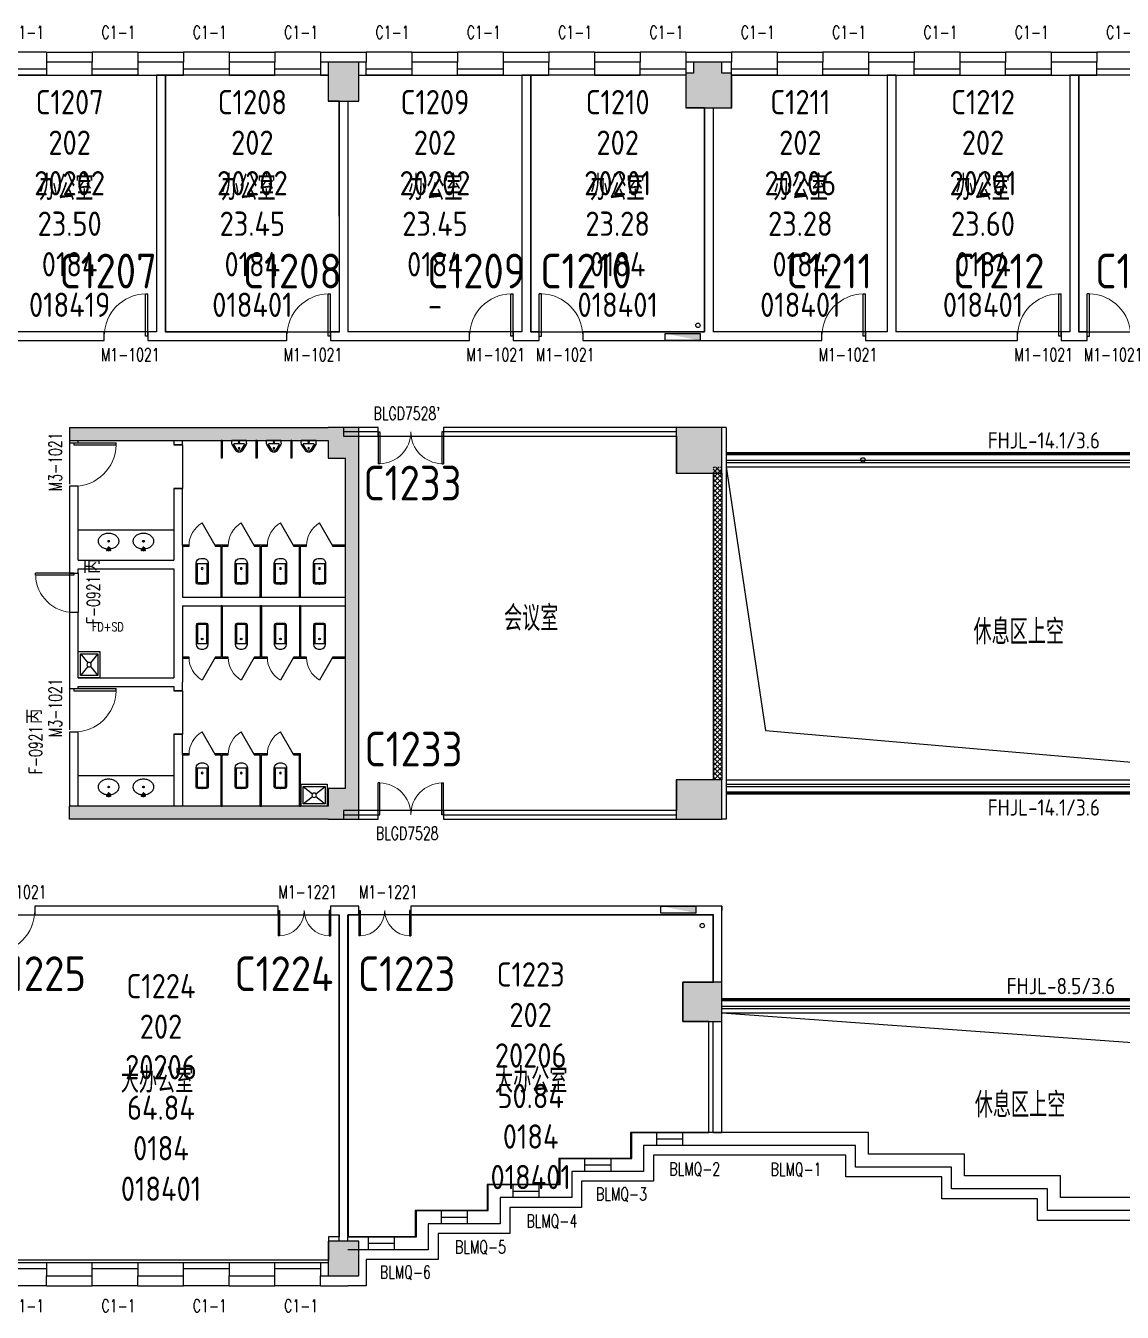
# Model space of a CAD drawing. Extents: x 1762714 to 1838512, y 310267 to 413040.
# Drawn here: x 1790170 to 1815382, y 310267 to 339840 of the extents above; entities that cross this region are included whole.
import ezdxf
from ezdxf.enums import TextEntityAlignment as Align

# ---------------------------------------------------------------- set-up
doc = ezdxf.new("R2010")
doc.units = 0
doc.header["$LTSCALE"] = 1000
doc.header["$MEASUREMENT"] = 0
doc.linetypes.add('DASH', pattern=[0.35, 0.25, -0.1])
for name, color, linetype in [('body', 30, 'Continuous'), ('name', 1, 'Continuous'), ('RM', 4, 'Continuous'), ('RM$', 5, 'Continuous'), ('RM$TXT', 5, 'Continuous'), ('消防', 222, 'Continuous')]:
    doc.layers.add(name, color=color, linetype=linetype)
doc.styles.add('-宋体', font='GBENOR.shx', dxfattribs={"bigfont": 'GBCBIG.shx'})
doc.styles.add('_HZTXT', font='txt.shx', dxfattribs={"width": 0.8, "bigfont": 'hztxt.shx'})
doc.styles.add('_TCH_WINDOW', font='txt.shx', dxfattribs={"height": 3.5, "bigfont": 'hztxt.shx'})
doc.styles.get("Standard").update_dxf_attribs({"font": 'gbenor.shx', "bigfont": 'gbcbig.shx'})

# ---------------------------------------------------------------- blocks, each defined once
blk = doc.blocks.new('cde')
at = {"layer": '消防'}
blk.add_hatch(color=256, dxfattribs=at).paths.add_polyline_path([(-873427, -271674), (-874227, -271674), (-873427, -271834)])
blk.add_lwpolyline([(-874227, -271674), (-873427, -271674), (-873427, -271834), (-874227, -271834)], close=True, dxfattribs=at)
blk = doc.blocks.new('$WINLIB2D$00000004')
for p, q in [((-0.5, 0.5), (0.5, 0.5)), ((-0.5, 0.241), (0.5, 0.241)), ((-0.5, -0.5), (0.5, -0.5))]:
    blk.add_line(p, q)
blk = doc.blocks.new('$DorLib2D$00000001')
for p, q in [((0.45, 0.975), (0.5, 0.975)), ((0.45, 0), (0.45, 0.975)), ((0.5, 0), (0.5, 0.975)), ((0.5, 0), (0.45, 0))]:
    blk.add_line(p, q)
at = {"lineweight": 13}
blk.add_arc((0.475, 0), 0.975, 91.4693, 180, dxfattribs=at)
blk = doc.blocks.new('$DorLib2D$00000002')
for p, q in [((-0.5, 0), (-0.5, 0.4875)), ((-0.475, 0.4875), (-0.5, 0.4875)), ((-0.475, 0), (-0.475, 0.4875)), ((0.475, 0), (0.475, 0.4875)), ((0.475, 0.4875), (0.5, 0.4875)), ((0.5, 0), (0.5, 0.4875)), ((-0.5, 0), (-0.475, 0)), ((0.5, 0), (0.475, 0))]:
    blk.add_line(p, q)
at = {"lineweight": 13}
for centre, start, end in [((-0.4875, 0), 0, 88.53072), ((0.4875, 0), 91.46928, 180)]:
    blk.add_arc(centre, 0.4875, start, end, dxfattribs=at)
blk = doc.blocks.new('$lvtry$00000221')
for p, q in [((-170, 0, 0), (170, 0, 0)), ((-170, -61, 0), (-170, 0, 0)), ((-162, -88, 0), (-69, -231, 0)), ((-124, -91, 0), (-43, -216, 0)), ((-116, -76, 0), (116, -76, 0)), ((43, -216, 0), (124, -91, 0)), ((69, -231, 0), (162, -88, 0)), ((170, -61, 0), (170, 0, 0))]:
    blk.add_line(p, q)
for centre, radius in [((0, -177, 0), 20), ((0, -38, 0), 17.7)]:
    blk.add_circle(centre, radius)
for centre, radius, start, end in [((-120, -61, 0), 50, 180, 213.0863), ((-116, -86, 0), 10, 90, 213.0863), ((0, -191, 0), 80, 210, 330), ((0, -191, 0), 50, 210, 330), ((116, -86, 0), 10, 326.9137, 90), ((120, -61, 0), 50, 326.9137, 0)]:
    blk.add_arc(centre, radius, start, end)
blk.add_point((0, -38, 0))
blk = doc.blocks.new('$lvtry$00000201')
for p, q in [((-140, -40, 0), (-140, -480, 0)), ((-110, -40, 0), (-110, -470, 0)), ((100, 0, 0), (-100, 0, 0)), ((100, -30, 0), (-100, -30, 0)), ((110, -470, 0), (110, -40, 0)), ((140, -480, 0), (140, -40, 0)), ((140, -470, 0), (-140, -470, 0)), ((-30, -590, 0), (30, -590, 0))]:
    blk.add_line(p, q)
blk.add_circle((0, -359, 0), 20)
for centre, radius, start, end in [((-100, -40, 0), 40, 90, 180), ((-100, -40, 0), 10, 90, 180), ((100, -40, 0), 40, 0, 90), ((100, -40, 0), 10, 0, 90), ((-30, -480, 0), 110, 180, 270), ((30, -480, 0), 110, 270, 0)]:
    blk.add_arc(centre, radius, start, end)
blk.add_point((0, 0))
blk = doc.blocks.new('$TCHSYS$APDOOR2D')
blk.add_line((0.5, 0), (0, 0.866))
at = {"lineweight": 13}
blk.add_arc((0.5, 0), 1, 120, 180, dxfattribs=at)
blk = doc.blocks.new('$lvtry$00000194')
for p, q in [((-17, -27, 0), (-17, -17, 0)), ((17, -27, 0), (17, -17, 0))]:
    blk.add_line(p, q)
at = {"elevation": 0}
blk.add_lwpolyline([(14, -39, -0.067374), (92, -53, -0.088152), (166, -93, -0.105269), (218, -155, -0.121685), (235, -224, -0.121685), (218, -292, -0.105269), (166, -355, -0.088152), (92, -394, -0.078966), (0, -409, -0.078966), (-92, -394, -0.088152), (-166, -355, -0.105269), (-218, -292, -0.121685), (-235, -224, -0.121685), (-218, -155, -0.105269), (-166, -93, -0.088152), (-92, -53, -0.059935), (-23, -40, -0.059935)], format="xyb", dxfattribs=at)
for centre, radius in [((0, -221, 0), 20), ((0, -27, 0), 16.7), ((0, -221, 0), 15)]:
    blk.add_circle(centre, radius)
for centre, radius, start, end in [((-40, -17, 0), 10.1, 106.6096, 258.1648), ((-64, 250, 0), 259, 274.7069, 282.3732), ((-75, -197, 0), 173, 71.36, 79.1873), ((-29, -63, 0), 6.77, 155.344, 308.3224), ((-171, 35, 0), 166, 324.8411, 338.1337), ((-171, 35, 0), 170, 324.8411, 331.3523), ((-29, -63, 0), 3.37, 155.344, 308.3224), ((100, -178, 0), 170, 132.3141, 138.8253), ((100, -178, 0), 166, 125.5327, 138.8253), ((-12, -42, 0), 10.6, 201.8924, 261.774), ((0, -17, 0), 16.7, 0, 180), ((-381, -99, 0), 372, 2.3982, 6.7627), ((0, -80, 0), 9.9, 201.7837, 338.2163), ((64, 250, 0), 259, 257.6268, 265.2931), ((381, -99, 0), 372, 170.1008, 177.6018), ((75, -197, 0), 173, 100.8127, 110.4191), ((40, -17, 0), 10.1, 281.8352, 73.3904)]:
    blk.add_arc(centre, radius, start, end)
blk.add_point((0, -17, 0))
blk = doc.blocks.new('$lvtry$00000012')
for p, q in [((-250, -50, 0), (-39, -219, 0)), ((-250, -450, 0), (-39, -281, 0)), ((39, -219, 0), (250, -50, 0)), ((39, -281, 0), (250, -450, 0))]:
    blk.add_line(p, q)
at = {"elevation": 0}
for points in [[(300, -500), (300, 0), (-300, 0), (-300, -500)], [(250, -450), (250, -50), (-250, -50), (-250, -450)]]:
    blk.add_lwpolyline(points, close=True, dxfattribs=at)
blk.add_circle((0, -250, 0), 50)

msp = doc.modelspace()

# ---------------------------------------------------------------- hatches: boundary and pattern name
at = {"layer": 'body'}
for points in [[(1797126, 338103), (1797826, 338103), (1797826, 339003), (1797126, 339003)], [(1805351, 338753), (1805351, 337953), (1806401, 337953), (1806401, 338753), (1806176, 338753), (1806176, 339003), (1805526, 339003), (1805526, 338753)], [(1791176, 330303), (1793776, 330303), (1793776, 330603), (1791176, 330603)], [(1797126, 330303), (1797126, 330603), (1793776, 330603), (1793776, 330303)], [(1797126, 329903), (1797826, 329903), (1797826, 330603), (1797126, 330603)], [(1805126, 329553), (1806176, 329553), (1806176, 330603), (1805126, 330603)], [(1797826, 329903), (1797526, 329903), (1797526, 326603), (1797826, 326603)], [(1797526, 322303), (1797826, 322303), (1797826, 326603), (1797526, 326603)], [(1805126, 321603), (1806176, 321603), (1806176, 322503), (1805126, 322503)], [(1797126, 321603), (1797826, 321603), (1797826, 322303), (1797126, 322303)], [(1793776, 321603), (1793776, 321903), (1791176, 321903), (1791176, 321603)], [(1797126, 321603), (1797126, 321903), (1793776, 321903), (1793776, 321603)], [(1805276, 316953), (1806176, 316953), (1806176, 317853), (1805276, 317853)], [(1797126, 311103), (1797826, 311103), (1797826, 311903), (1797126, 311903)]]:
    msp.add_hatch(color=256, dxfattribs=at).paths.add_polyline_path(points)
h = msp.add_hatch(dxfattribs=at)
h.set_pattern_fill('ANSI37', color=256, scale=50, style=0)
h.set_pattern_definition([(45, (-157852.06, -54526.44), (-56.1266008, 56.1266008), []), (135, (-157852.06, -54526.44), (-56.1266008, -56.1266008), [])])
h.paths.add_polyline_path([(1805976, 329703), (1806176, 329703), (1806176, 322503), (1805976, 322503)])

# ---------------------------------------------------------------- linework, layer by layer
msp.add_circle((1809419, 329861), 50)
for p, q in [((1791701, 339228), (1790651, 339228)), ((1790651, 339228), (1790651, 339003)), ((1791701, 339228), (1791701, 339003)), ((1793801, 339228), (1792751, 339228)), ((1792751, 339228), (1792751, 339003)), ((1793801, 339228), (1793801, 339003)), ((1795901, 339228), (1794851, 339228)), ((1794851, 339228), (1794851, 339003)), ((1795901, 339228), (1795901, 339003)), ((1797476, 339228), (1796951, 339228)), ((1796951, 339228), (1796951, 339003)), ((1798001, 339228), (1797476, 339228)), ((1798001, 339228), (1798001, 339003)), ((1800101, 339228), (1799051, 339228)), ((1799051, 339228), (1799051, 339003)), ((1800101, 339228), (1800101, 339003)), ((1802201, 339228), (1801151, 339228)), ((1801151, 339228), (1801151, 339003)), ((1802201, 339228), (1802201, 339003)), ((1804301, 339228), (1803251, 339228)), ((1803251, 339228), (1803251, 339003)), ((1804301, 339228), (1804301, 339003)), ((1805876, 339228), (1805351, 339228)), ((1805351, 339228), (1805351, 339003)), ((1806401, 339228), (1805876, 339228)), ((1806401, 339228), (1806401, 339003)), ((1808501, 339228), (1807451, 339228)), ((1807451, 339228), (1807451, 339003)), ((1808501, 339228), (1808501, 339003)), ((1810601, 339228), (1809551, 339228)), ((1809551, 339228), (1809551, 339003)), ((1810601, 339228), (1810601, 339003)), ((1812701, 339228), (1811651, 339228)), ((1811651, 339228), (1811651, 339003)), ((1812701, 339228), (1812701, 339003)), ((1814801, 339228), (1813751, 339228)), ((1813751, 339228), (1813751, 339003)), ((1814801, 339228), (1814801, 339003)), ((1791701, 339003), (1790651, 339003)), ((1790651, 339003), (1790651, 338703)), ((1791701, 338703), (1791701, 339003)), ((1793801, 339003), (1792751, 339003)), ((1792751, 339003), (1792751, 338703)), ((1793801, 338703), (1793801, 339003)), ((1795901, 339003), (1794851, 339003)), ((1794851, 339003), (1794851, 338703)), ((1795901, 338703), (1795901, 339003)), ((1797126, 339003), (1796951, 339003)), ((1796951, 339003), (1796951, 338703)), ((1797826, 339003), (1797126, 339003)), ((1797126, 339003), (1797126, 338103)), ((1798001, 339003), (1797826, 339003)), ((1797826, 338103), (1797826, 339003)), ((1798001, 338703), (1798001, 339003)), ((1800101, 339003), (1799051, 339003)), ((1799051, 339003), (1799051, 338703)), ((1800101, 338703), (1800101, 339003)), ((1802201, 339003), (1801151, 339003)), ((1801151, 339003), (1801151, 338703)), ((1802201, 338703), (1802201, 339003)), ((1804301, 339003), (1803251, 339003)), ((1803251, 339003), (1803251, 338703)), ((1804301, 338703), (1804301, 339003)), ((1805526, 339003), (1805351, 339003)), ((1805351, 339003), (1805351, 338753)), ((1806176, 339003), (1805526, 339003)), ((1805526, 339003), (1805526, 338753)), ((1806401, 339003), (1806176, 339003)), ((1806176, 338753), (1806176, 339003)), ((1806401, 338753), (1806401, 339003)), ((1808501, 339003), (1807451, 339003)), ((1807451, 339003), (1807451, 338703)), ((1808501, 338703), (1808501, 339003)), ((1810601, 339003), (1809551, 339003)), ((1809551, 339003), (1809551, 338703)), ((1810601, 338703), (1810601, 339003)), ((1812701, 339003), (1811651, 339003)), ((1811651, 339003), (1811651, 338703)), ((1812701, 338703), (1812701, 339003)), ((1814801, 339003), (1813751, 339003)), ((1813751, 339003), (1813751, 338703)), ((1814801, 338703), (1814801, 339003)), ((1790651, 338703), (1791701, 338703)), ((1792751, 338703), (1793801, 338703)), ((1793176, 338703), (1793176, 332803)), ((1793376, 338703), (1793176, 338703)), ((1793376, 338703), (1793376, 332803)), ((1794851, 338703), (1795901, 338703)), ((1796951, 338703), (1797126, 338703)), ((1797826, 338703), (1798001, 338703)), ((1799051, 338703), (1800101, 338703)), ((1801151, 338703), (1802201, 338703)), ((1801576, 338703), (1801576, 332803)), ((1801776, 338703), (1801576, 338703)), ((1801776, 338703), (1801776, 332803)), ((1803251, 338703), (1804301, 338703)), ((1805351, 338753), (1805351, 337953)), ((1805526, 338753), (1805351, 338753)), ((1806401, 338753), (1806176, 338753)), ((1806401, 337953), (1806401, 338753)), ((1807451, 338703), (1808501, 338703)), ((1809551, 338703), (1810601, 338703)), ((1809976, 338703), (1809976, 332803)), ((1810176, 338703), (1809976, 338703)), ((1810176, 338703), (1810176, 332803)), ((1811651, 338703), (1812701, 338703)), ((1813751, 338703), (1814801, 338703)), ((1814176, 338703), (1814176, 332803)), ((1814376, 338703), (1814176, 338703)), ((1814376, 338703), (1814376, 332803)), ((1797126, 338103), (1797826, 338103)), ((1797376, 338103), (1797376, 332803)), ((1797576, 338103), (1797576, 332803)), ((1805351, 337953), (1806401, 337953)), ((1805776, 337953), (1805776, 332803)), ((1805976, 337953), (1805976, 332803)), ((1791976, 332803), (1789176, 332803)), ((1791976, 332603), (1791976, 332803)), ((1793176, 332803), (1792976, 332803)), ((1792976, 332803), (1792976, 332603)), ((1796176, 332803), (1793376, 332803)), ((1796176, 332603), (1796176, 332803)), ((1797376, 332803), (1797176, 332803)), ((1797176, 332803), (1797176, 332603)), ((1800376, 332803), (1797576, 332803)), ((1800376, 332603), (1800376, 332803)), ((1801576, 332803), (1801376, 332803)), ((1801376, 332803), (1801376, 332603)), ((1801976, 332803), (1801776, 332803)), ((1801976, 332603), (1801976, 332803)), ((1805776, 332803), (1802976, 332803)), ((1802976, 332803), (1802976, 332603)), ((1808476, 332803), (1805976, 332803)), ((1808476, 332603), (1808476, 332803)), ((1809976, 332803), (1809476, 332803)), ((1809476, 332803), (1809476, 332603)), ((1812976, 332803), (1810176, 332803)), ((1812976, 332603), (1812976, 332803)), ((1814176, 332803), (1813976, 332803)), ((1813976, 332803), (1813976, 332603)), ((1814576, 332803), (1814376, 332803)), ((1814576, 332603), (1814576, 332803)), ((1788976, 332603), (1791976, 332603)), ((1792976, 332603), (1793176, 332603)), ((1793176, 332603), (1796176, 332603)), ((1797176, 332603), (1797376, 332603)), ((1797376, 332603), (1800376, 332603)), ((1801376, 332603), (1801576, 332603)), ((1801576, 332603), (1801976, 332603)), ((1802976, 332603), (1805776, 332603)), ((1805776, 332603), (1808476, 332603)), ((1809476, 332603), (1809976, 332603)), ((1809976, 332603), (1812976, 332603)), ((1813976, 332603), (1814176, 332603)), ((1814176, 332603), (1814576, 332603)), ((1791176, 330603), (1793776, 330603)), ((1791176, 330603), (1791176, 330303)), ((1793776, 330603), (1797126, 330603)), ((1797826, 330603), (1797126, 330603)), ((1798276, 330603), (1797476, 330603)), ((1797476, 330603), (1797476, 330403)), ((1798276, 330503), (1797476, 330503)), ((1797476, 330403), (1798276, 330403)), ((1797826, 329903), (1797826, 330603)), ((1798276, 330403), (1798276, 330603)), ((1805126, 330603), (1799776, 330603)), ((1799776, 330603), (1799776, 330403)), ((1805126, 330503), (1799776, 330503)), ((1799776, 330403), (1805126, 330403)), ((1806176, 330603), (1805126, 330603)), ((1805126, 330603), (1805126, 329553)), ((1806176, 329553), (1806176, 330603)), ((1791176, 330303), (1791176, 329303)), ((1791176, 330303), (1793776, 330303)), ((1791176, 330303), (1791176, 330253)), ((1791176, 330253), (1791376, 330253)), ((1791376, 330253), (1791376, 330303)), ((1793576, 330303), (1793576, 330203)), ((1793576, 330203), (1793776, 330203)), ((1793776, 330203), (1793776, 330303)), ((1793776, 330303), (1797126, 330303)), ((1793776, 330203), (1793776, 329203)), ((1794663, 330303), (1794663, 329903)), ((1794688, 330303), (1794663, 330303)), ((1794688, 330303), (1794688, 329903)), ((1795463, 330303), (1795463, 329903)), ((1795488, 330303), (1795463, 330303)), ((1795488, 330303), (1795488, 329903)), ((1796263, 330303), (1796263, 329903)), ((1796288, 330303), (1796263, 330303)), ((1796288, 330303), (1796288, 329903)), ((1797126, 330303), (1797126, 329903)), ((1794688, 329903), (1794663, 329903)), ((1795488, 329903), (1795463, 329903)), ((1796288, 329903), (1796263, 329903)), ((1797126, 329903), (1797526, 329903)), ((1797526, 326603), (1797526, 329903)), ((1797826, 326603), (1797826, 329903)), ((1806277, 329853), (1820276, 329853)), ((1806277, 329803), (1820276, 329803)), ((1805126, 329553), (1806176, 329553)), ((1805976, 329553), (1805976, 322503)), ((1806176, 329553), (1806176, 322503)), ((1806277, 329703), (1820276, 329703)), ((1806277, 329703), (1807180, 323636)), ((1791376, 329253), (1791176, 329253)), ((1791176, 329253), (1791176, 327453)), ((1791376, 327553), (1791376, 329253)), ((1793776, 329203), (1793576, 329203)), ((1793576, 329203), (1793576, 327890)), ((1793776, 327890), (1793776, 329203)), ((1791376, 328253), (1793576, 328253)), ((1793576, 327890), (1793576, 327553)), ((1793926, 327903), (1793776, 327903)), ((1793776, 327890), (1793776, 327453)), ((1793776, 327878), (1793926, 327878)), ((1793926, 327878), (1793926, 327903)), ((1794676, 327903), (1794526, 327903)), ((1794526, 327903), (1794526, 327878)), ((1794526, 327878), (1794663, 327878)), ((1794663, 326703), (1794663, 327878)), ((1794826, 327903), (1794676, 327903)), ((1794688, 326703), (1794688, 327878)), ((1794688, 327878), (1794826, 327878)), ((1794826, 327878), (1794826, 327903)), ((1795576, 327903), (1795426, 327903)), ((1795426, 327903), (1795426, 327878)), ((1795426, 327878), (1795563, 327878)), ((1795563, 326703), (1795563, 327878)), ((1795726, 327903), (1795576, 327903)), ((1795588, 326703), (1795588, 327878)), ((1795588, 327878), (1795726, 327878)), ((1795726, 327878), (1795726, 327903)), ((1796476, 327903), (1796326, 327903)), ((1796326, 327903), (1796326, 327878)), ((1796326, 327878), (1796463, 327878)), ((1796463, 326703), (1796463, 327878)), ((1796626, 327903), (1796476, 327903)), ((1796488, 326703), (1796488, 327878)), ((1796488, 327878), (1796626, 327878)), ((1796626, 327878), (1796626, 327903)), ((1797526, 327903), (1797226, 327903)), ((1797226, 327903), (1797226, 327878)), ((1797226, 327878), (1797526, 327878)), ((1797526, 327878), (1797526, 327903)), ((1791176, 327453), (1791176, 327253)), ((1791376, 327553), (1793576, 327553)), ((1793776, 327453), (1793776, 326703)), ((1791176, 327353), (1791176, 326353)), ((1791176, 327253), (1791376, 327253)), ((1791376, 327353), (1793576, 327353)), ((1791376, 327253), (1791376, 327353)), ((1791376, 327253), (1791376, 326353)), ((1793576, 327353), (1793576, 326603)), ((1793576, 326603), (1793576, 325316)), ((1793776, 326703), (1797526, 326703)), ((1793776, 326503), (1797526, 326503)), ((1793776, 326503), (1793776, 325316)), ((1794663, 326703), (1794688, 326703)), ((1794663, 326503), (1794663, 325329)), ((1794688, 326503), (1794663, 326503)), ((1794688, 326503), (1794688, 325329)), ((1795563, 326703), (1795588, 326703)), ((1795563, 326503), (1795563, 325329)), ((1795588, 326503), (1795563, 326503)), ((1795588, 326503), (1795588, 325329)), ((1796463, 326703), (1796488, 326703)), ((1796463, 326503), (1796463, 325329)), ((1796488, 326503), (1796463, 326503)), ((1796488, 326503), (1796488, 325329)), ((1797526, 322303), (1797526, 326603)), ((1797826, 322303), (1797826, 326603)), ((1791376, 326353), (1791176, 326353)), ((1791176, 326353), (1791176, 324753)), ((1791376, 324853), (1791376, 326353)), ((1793576, 325316), (1793576, 324853)), ((1793926, 325329), (1793776, 325329)), ((1793776, 325316), (1793776, 324753)), ((1793776, 325304), (1793926, 325304)), ((1793926, 325304), (1793926, 325329)), ((1794663, 325329), (1794526, 325329)), ((1794526, 325329), (1794526, 325304)), ((1794526, 325304), (1794676, 325304)), ((1794676, 325304), (1794826, 325304)), ((1794826, 325329), (1794688, 325329)), ((1794826, 325304), (1794826, 325329)), ((1795563, 325329), (1795426, 325329)), ((1795426, 325329), (1795426, 325304)), ((1795426, 325304), (1795576, 325304)), ((1795576, 325304), (1795726, 325304)), ((1795726, 325329), (1795588, 325329)), ((1795726, 325304), (1795726, 325329)), ((1796463, 325329), (1796326, 325329)), ((1796326, 325329), (1796326, 325304)), ((1796326, 325304), (1796476, 325304)), ((1796476, 325304), (1796626, 325304)), ((1796626, 325329), (1796488, 325329)), ((1796626, 325304), (1796626, 325329)), ((1797526, 325329), (1797226, 325329)), ((1797226, 325329), (1797226, 325304)), ((1797226, 325304), (1797526, 325304)), ((1797526, 325304), (1797526, 325329)), ((1791176, 324803), (1791176, 323903)), ((1791176, 324753), (1791176, 324603)), ((1791376, 324853), (1793576, 324853)), ((1793776, 324553), (1793776, 324753)), ((1791176, 324653), (1791176, 323653)), ((1791176, 324603), (1791376, 324603)), ((1791376, 324653), (1793576, 324653)), ((1791376, 324603), (1791376, 324653)), ((1793576, 324653), (1793576, 324553)), ((1793576, 324553), (1793776, 324553)), ((1793776, 324553), (1793776, 323553)), ((1791376, 323603), (1791176, 323603)), ((1791176, 323603), (1791176, 321903)), ((1791376, 321903), (1791376, 323603)), ((1793776, 323553), (1793576, 323553)), ((1793576, 323553), (1793576, 323090)), ((1793776, 323090), (1793776, 323553)), ((1807180, 323636), (1820276, 322503)), ((1793576, 323090), (1793576, 321903)), ((1793926, 323103), (1793776, 323103)), ((1793776, 323090), (1793776, 321903)), ((1793776, 323078), (1793926, 323078)), ((1793926, 323078), (1793926, 323103)), ((1794676, 323103), (1794526, 323103)), ((1794526, 323103), (1794526, 323078)), ((1794526, 323078), (1794663, 323078)), ((1794663, 321903), (1794663, 323078)), ((1794826, 323103), (1794676, 323103)), ((1794688, 321903), (1794688, 323078)), ((1794688, 323078), (1794826, 323078)), ((1794826, 323078), (1794826, 323103)), ((1795576, 323103), (1795426, 323103)), ((1795426, 323103), (1795426, 323078)), ((1795426, 323078), (1795563, 323078)), ((1795563, 321903), (1795563, 323078)), ((1795726, 323103), (1795576, 323103)), ((1795588, 321903), (1795588, 323078)), ((1795588, 323078), (1795726, 323078)), ((1795726, 323078), (1795726, 323103)), ((1796488, 323103), (1796326, 323103)), ((1796326, 323103), (1796326, 323078)), ((1796326, 323078), (1796463, 323078)), ((1796463, 321903), (1796463, 323078)), ((1796488, 321903), (1796488, 323103)), ((1791376, 322603), (1793576, 322603)), ((1806176, 322503), (1805126, 322503)), ((1805126, 322503), (1805126, 321603)), ((1806176, 321603), (1806176, 322503)), ((1806277, 322503), (1820276, 322503)), ((1806277, 322403), (1820276, 322403)), ((1806277, 322353), (1820276, 322353)), ((1797526, 322303), (1797126, 322303)), ((1797126, 322303), (1797126, 321903)), ((1797826, 321603), (1797826, 322303)), ((1793776, 321903), (1791176, 321903)), ((1791176, 321603), (1791176, 321903)), ((1797126, 321903), (1793776, 321903)), ((1794663, 321903), (1794688, 321903)), ((1795563, 321903), (1795588, 321903)), ((1796463, 321903), (1796488, 321903)), ((1798276, 321803), (1797476, 321803)), ((1797476, 321803), (1797476, 321603)), ((1798276, 321603), (1798276, 321803)), ((1805126, 321803), (1799776, 321803)), ((1799776, 321803), (1799776, 321603)), ((1793776, 321603), (1791176, 321603)), ((1797126, 321603), (1793776, 321603)), ((1797126, 321603), (1797826, 321603)), ((1797476, 321703), (1798276, 321703)), ((1797476, 321603), (1798276, 321603)), ((1799776, 321703), (1805126, 321703)), ((1799776, 321603), (1805126, 321603)), ((1805126, 321603), (1806176, 321603)), ((1795975, 319603), (1790376, 319603)), ((1790376, 319603), (1790376, 319403)), ((1790376, 319403), (1795975, 319403)), ((1795975, 319403), (1795975, 319603)), ((1797376, 319603), (1797175, 319603)), ((1797175, 319603), (1797175, 319403)), ((1797175, 319403), (1797376, 319403)), ((1797826, 319603), (1797376, 319603)), ((1797376, 311903), (1797376, 319403)), ((1797576, 311903), (1797576, 319403)), ((1797576, 319403), (1797826, 319403)), ((1797826, 319403), (1797826, 319603)), ((1806176, 319603), (1799026, 319603)), ((1799026, 319603), (1799026, 319403)), ((1799026, 319403), (1805976, 319403)), ((1805976, 317853), (1805976, 319403)), ((1806176, 319603), (1806176, 319503)), ((1806176, 317853), (1806176, 319603)), ((1806176, 317853), (1805276, 317853)), ((1805276, 317853), (1805276, 316953)), ((1806176, 316953), (1806176, 317853)), ((1806176, 317303), (1820276, 317303)), ((1806176, 317253), (1820276, 317253)), ((1806176, 317153), (1818902, 316230)), ((1806176, 317153), (1820276, 317153)), ((1805276, 316953), (1806176, 316953)), ((1805976, 314403), (1805976, 316953)), ((1806176, 314403), (1806176, 316953)), ((1804677, 314103), (1804677, 314403)), ((1805277, 314103), (1805277, 314403)), ((1805976, 314403), (1806176, 314403)), ((1804677, 314253), (1805277, 314253)), ((1803027, 313503), (1803027, 313803)), ((1803627, 313503), (1803627, 313803)), ((1803027, 313653), (1803627, 313653)), ((1801377, 312903), (1801377, 313203)), ((1801977, 312903), (1801977, 313203)), ((1801377, 313053), (1801977, 313053)), ((1799727, 312303), (1799727, 312603)), ((1800327, 312303), (1800327, 312603)), ((1799727, 312453), (1800327, 312453)), ((1798051, 311703), (1798051, 312003)), ((1798651, 311703), (1798651, 312003)), ((1797826, 311903), (1797126, 311903)), ((1797126, 311903), (1797126, 311103)), ((1797826, 311103), (1797826, 311903)), ((1798051, 311853), (1798651, 311853)), ((1791701, 311403), (1790651, 311403)), ((1790651, 311403), (1790651, 311103)), ((1791701, 311103), (1791701, 311403)), ((1793801, 311403), (1792751, 311403)), ((1792751, 311403), (1792751, 311103)), ((1793801, 311103), (1793801, 311403)), ((1795901, 311403), (1794851, 311403)), ((1794851, 311403), (1794851, 311103)), ((1795901, 311103), (1795901, 311403)), ((1797126, 311403), (1796951, 311403)), ((1796951, 311403), (1796951, 311103)), ((1790651, 311103), (1791701, 311103)), ((1790651, 310878), (1790651, 311103)), ((1791701, 310878), (1791701, 311103)), ((1792751, 311103), (1793801, 311103)), ((1792751, 310878), (1792751, 311103)), ((1793801, 310878), (1793801, 311103)), ((1794851, 311103), (1795901, 311103)), ((1794851, 310878), (1794851, 311103)), ((1795901, 310878), (1795901, 311103)), ((1796951, 311103), (1797126, 311103)), ((1796951, 310878), (1796951, 311103)), ((1797126, 311103), (1797826, 311103)), ((1790651, 310878), (1791701, 310878)), ((1792751, 310878), (1793801, 310878)), ((1794851, 310878), (1795901, 310878)), ((1796951, 310878), (1797576, 310878))]:
    msp.add_line(p, q, dxfattribs=at)
at = {"layer": 'body', "linetype": 'DASH'}
for p, q in [((1793776, 330203), (1793576, 330203)), ((1793576, 329203), (1793776, 329203)), ((1793776, 324553), (1793576, 324553)), ((1793576, 323553), (1793776, 323553))]:
    msp.add_line(p, q, dxfattribs=at)
at = {"layer": 'body'}
for points in [[(1820276, 311903), (1818371, 311903), (1818371, 312403), (1816166, 312403), (1816166, 312903), (1813961, 312903), (1813961, 313403), (1811756, 313403), (1811756, 313903), (1809551, 313903), (1809551, 314403), (1804076, 314403), (1804076, 313803), (1802426, 313803), (1802426, 313203), (1800776, 313203), (1800776, 312603), (1799126, 312603), (1799126, 312003), (1797576, 312003)], [(1820276, 311603), (1818071, 311603), (1818071, 312103), (1815866, 312103), (1815866, 312603), (1813661, 312603), (1813661, 313103), (1811456, 313103), (1811456, 313603), (1809251, 313603), (1809251, 314103), (1804376, 314103), (1804376, 313503), (1802726, 313503), (1802726, 312903), (1801076, 312903), (1801076, 312303), (1799426, 312303), (1799426, 311703), (1797576, 311703)], [(1820276, 310878), (1820051, 310878), (1820051, 311378), (1817846, 311378), (1817846, 311878), (1815641, 311878), (1815641, 312378), (1813436, 312378), (1813436, 312878), (1811231, 312878), (1811231, 313378), (1809026, 313378), (1809026, 313878), (1804601, 313878), (1804601, 313278), (1802951, 313278), (1802951, 312678), (1801301, 312678), (1801301, 312078), (1799651, 312078), (1799651, 311478), (1798001, 311478), (1798001, 310878), (1797576, 310878)]]:
    msp.add_lwpolyline(points, dxfattribs=at)
at = {"layer": 'RM'}
msp.add_lwpolyline([(1797830, 330403), (1805130, 330403), (1805130, 329553), (1805980, 329553), (1805980, 322503), (1805130, 322503), (1805130, 321803), (1797830, 321803)], close=True, dxfattribs=at)
at = {"layer": 'RM$'}
for points in [[(1789181, 338303), (1789430, 338303), (1789430, 338703), (1793180, 338703), (1793180, 332803), (1789180, 332803)], [(1793380, 338703), (1793380, 332803), (1797381, 332803), (1797380, 338103), (1797130, 338103), (1797130, 338703)], [(1797580, 338103), (1797830, 338103), (1797830, 338703), (1801580, 338703), (1801580, 332803), (1797581, 332803)], [(1801780, 338703), (1801780, 332803), (1805780, 332803), (1805780, 337953), (1805355, 337953), (1805355, 338703)], [(1805980, 337953), (1806405, 337953), (1806405, 338703), (1809980, 338703), (1809980, 332803), (1805980, 332803)], [(1814180, 338703), (1814180, 332803), (1810180, 332803), (1810180, 338703)], [(1820230, 338103), (1820230, 338703), (1814380, 338703), (1814380, 332803), (1820480, 332803), (1820480, 338103)], [(1789180, 319403), (1797380, 319403), (1797380, 312003), (1797130, 312003), (1797130, 311466), (1789430, 311466), (1789430, 311903), (1789180, 311903)]]:
    msp.add_lwpolyline(points, close=True, dxfattribs=at)
msp.add_lwpolyline([(1797580, 319403), (1797580, 312003), (1799155, 312003), (1799155, 312603), (1800805, 312603), (1800805, 313203), (1802455, 313203), (1802455, 313803), (1804105, 313803), (1804105, 314403), (1805880, 314403), (1805880, 316953), (1805280, 316953), (1805280, 317853), (1805980, 317853), (1805980, 319403), (1797580, 319403)], dxfattribs=at)
at = {"layer": '消防'}
for p, q in [((1806277, 330603), (1806177, 330603)), ((1806277, 330603), (1806277, 321603)), ((1806277, 321603), (1806177, 321603))]:
    msp.add_line(p, q, dxfattribs=at)
at = {"layer": '消防', "const_width": 80}
for points in [[(1806277, 330003), (1820276, 330003)], [(1806277, 322203), (1820276, 322203)], [(1806176, 317453), (1820276, 317453)]]:
    msp.add_lwpolyline(points, dxfattribs=at)
at = {"layer": '消防', "linetype": 'Continuous'}
for centre in [(1805626, 332953), (1805726, 319154)]:
    msp.add_circle(centre, 50, dxfattribs=at)

# ---------------------------------------------------------------- block references
at = {"layer": 'body'}
ref = msp.add_blockref('$WINLIB2D$00000004', (1790126, 338966), dxfattribs=dict(at, xscale=1050, yscale=525, zscale=1050, rotation=180))
ref.add_attrib('A', 'C1-1', (1789811, 339542), dxfattribs={"height": 297.5, "style": '_TCH_WINDOW', "width": 0.705882})
ref = msp.add_blockref('$WINLIB2D$00000004', (1792226, 338966), dxfattribs=dict(at, xscale=1050, yscale=525, zscale=1050, rotation=180))
ref.add_attrib('A', 'C1-1', (1791911, 339542), dxfattribs={"height": 297.5, "style": '_TCH_WINDOW', "width": 0.705882})
ref = msp.add_blockref('$WINLIB2D$00000004', (1794326, 338966), dxfattribs=dict(at, xscale=1050, yscale=525, zscale=1050, rotation=180))
ref.add_attrib('A', 'C1-1', (1794011, 339542), dxfattribs={"height": 297.5, "style": '_TCH_WINDOW', "width": 0.705882})
ref = msp.add_blockref('$WINLIB2D$00000004', (1796426, 338966), dxfattribs=dict(at, xscale=1050, yscale=525, zscale=1050, rotation=180))
ref.add_attrib('A', 'C1-1', (1796111, 339542), dxfattribs={"height": 297.5, "style": '_TCH_WINDOW', "width": 0.705882})
ref = msp.add_blockref('$WINLIB2D$00000004', (1798526, 338966), dxfattribs=dict(at, xscale=1050, yscale=525, zscale=1050, rotation=179.9999999999984))
ref.add_attrib('A', 'C1-1', (1798211, 339542), dxfattribs={"height": 297.5, "rotation": 360, "style": '_TCH_WINDOW', "width": 0.705882})
ref = msp.add_blockref('$WINLIB2D$00000004', (1800626, 338966), dxfattribs=dict(at, xscale=1050, yscale=525, zscale=1050, rotation=179.9999999999984))
ref.add_attrib('A', 'C1-1', (1800311, 339542), dxfattribs={"height": 297.5, "rotation": 360, "style": '_TCH_WINDOW', "width": 0.705882})
ref = msp.add_blockref('$WINLIB2D$00000004', (1802726, 338966), dxfattribs=dict(at, xscale=1050, yscale=525, zscale=1050, rotation=179.9999999999984))
ref.add_attrib('A', 'C1-1', (1802411, 339542), dxfattribs={"height": 297.5, "rotation": 360, "style": '_TCH_WINDOW', "width": 0.705882})
ref = msp.add_blockref('$WINLIB2D$00000004', (1804826, 338966), dxfattribs=dict(at, xscale=1050, yscale=525, zscale=1050, rotation=179.9999999999984))
ref.add_attrib('A', 'C1-1', (1804511, 339542), dxfattribs={"height": 297.5, "rotation": 360, "style": '_TCH_WINDOW', "width": 0.705882})
ref = msp.add_blockref('$WINLIB2D$00000004', (1806926, 338966), dxfattribs=dict(at, xscale=1050, yscale=525, zscale=1050, rotation=179.9999999999984))
ref.add_attrib('A', 'C1-1', (1806611, 339542), dxfattribs={"height": 297.5, "rotation": 360, "style": '_TCH_WINDOW', "width": 0.705882})
ref = msp.add_blockref('$WINLIB2D$00000004', (1809026, 338966), dxfattribs=dict(at, xscale=1050, yscale=525, zscale=1050, rotation=179.9999999999984))
ref.add_attrib('A', 'C1-1', (1808711, 339542), dxfattribs={"height": 297.5, "rotation": 360, "style": '_TCH_WINDOW', "width": 0.705882})
ref = msp.add_blockref('$WINLIB2D$00000004', (1811126, 338966), dxfattribs=dict(at, xscale=1050, yscale=525, zscale=1050, rotation=179.9999999999984))
ref.add_attrib('A', 'C1-1', (1810811, 339542), dxfattribs={"height": 297.5, "rotation": 360, "style": '_TCH_WINDOW', "width": 0.705882})
ref = msp.add_blockref('$WINLIB2D$00000004', (1813226, 338966), dxfattribs=dict(at, xscale=1050, yscale=525, zscale=1050, rotation=179.9999999999984))
ref.add_attrib('A', 'C1-1', (1812911, 339542), dxfattribs={"height": 297.5, "rotation": 360, "style": '_TCH_WINDOW', "width": 0.705882})
ref = msp.add_blockref('$WINLIB2D$00000004', (1815326, 338966), dxfattribs=dict(at, xscale=1050, yscale=525, zscale=1050, rotation=179.9999999999984))
ref.add_attrib('A', 'C1-1', (1815011, 339542), dxfattribs={"height": 297.5, "rotation": 360, "style": '_TCH_WINDOW', "width": 0.705882})
ref = msp.add_blockref('$DorLib2D$00000001', (1792476, 332703), dxfattribs=dict(at, xscale=-1000, yscale=-1000, zscale=-1000, rotation=180))
ref.add_attrib('A', 'M1-1021', (1791898, 332130), dxfattribs={"height": 297.5, "style": '_TCH_WINDOW', "width": 0.705882})
ref = msp.add_blockref('$DorLib2D$00000001', (1796676, 332703), dxfattribs=dict(at, xscale=-1000, yscale=-1000, zscale=-1000, rotation=180))
ref.add_attrib('A', 'M1-1021', (1796098, 332130), dxfattribs={"height": 297.5, "style": '_TCH_WINDOW', "width": 0.705882})
ref = msp.add_blockref('$DorLib2D$00000001', (1800876, 332703), dxfattribs=dict(at, xscale=-1000, yscale=-1000, zscale=-1000, rotation=180))
ref.add_attrib('A', 'M1-1021', (1800298, 332130), dxfattribs={"height": 297.5, "style": '_TCH_WINDOW', "width": 0.705882})
ref = msp.add_blockref('$DorLib2D$00000001', (1802476, 332703), dxfattribs=dict(at, xscale=1000, yscale=-1000, zscale=1000, rotation=180))
ref.add_attrib('A', 'M1-1021', (1801898, 332130), dxfattribs={"height": 297.5, "style": '_TCH_WINDOW', "width": 0.705882})
ref = msp.add_blockref('$DorLib2D$00000001', (1808976, 332703), dxfattribs=dict(at, xscale=-1000, yscale=-1000, zscale=-1000, rotation=180))
ref.add_attrib('A', 'M1-1021', (1808398, 332130), dxfattribs={"height": 297.5, "style": '_TCH_WINDOW', "width": 0.705882})
ref = msp.add_blockref('$DorLib2D$00000001', (1813476, 332703), dxfattribs=dict(at, xscale=-1000, yscale=-1000, zscale=-1000, rotation=180))
ref.add_attrib('A', 'M1-1021', (1812898, 332130), dxfattribs={"height": 297.5, "style": '_TCH_WINDOW', "width": 0.705882})
ref = msp.add_blockref('$DorLib2D$00000001', (1815076, 332703), dxfattribs=dict(at, xscale=1000, yscale=-1000, zscale=1000, rotation=180))
ref.add_attrib('A', 'M1-1021', (1814498, 332130), dxfattribs={"height": 297.5, "style": '_TCH_WINDOW', "width": 0.705882})
ref = msp.add_blockref('$DorLib2D$00000002', (1799026, 330503), dxfattribs=dict(at, xscale=1500, yscale=1500, zscale=1500, rotation=179.9999999997009))
ref.add_attrib('A', "BLGD7528'", (1798168, 330780), dxfattribs={"height": 297.5, "rotation": 360, "style": '_TCH_WINDOW', "width": 0.705882})
ref = msp.add_blockref('$DorLib2D$00000001', (1791276, 329753), dxfattribs=dict(at, xscale=1000, yscale=-1000, zscale=1000, rotation=90))
ref.add_attrib('A', 'M3-1021', (1790999, 329141), dxfattribs={"height": 297.5, "rotation": 90, "style": '_TCH_WINDOW', "width": 0.705882})
for name, p, yscale, rotation in [('$lvtry$00000221', (1795076, 330303, 0), -0.9999999999999998, 180.0000000000001), ('$lvtry$00000221', (1795876, 330303, 0), -0.9999999999999998, 180.0000000000001), ('$lvtry$00000221', (1796676, 330303, 0), -0.9999999999999998, 180.0000000000001), ('$lvtry$00000012', (1791376, 325153, 0), -1, 270.0000000002892)]:
    msp.add_blockref(name, p, dxfattribs=dict(at, yscale=yscale, rotation=rotation))
at = {"layer": 'body', "xscale": 600, "zscale": 25}
for p, yscale in [((1794226, 327890), 600), ((1795126, 327890), 600), ((1796026, 327890), 600), ((1796926, 327890), 600), ((1794226, 325316), -600), ((1795126, 325316), -600), ((1796026, 325316), -600), ((1796926, 325316), -600), ((1794226, 323090), 600), ((1795126, 323090), 600), ((1796026, 323090), 600)]:
    msp.add_blockref('$TCHSYS$APDOOR2D', p, dxfattribs=dict(at, yscale=yscale))
at = {"layer": 'body', "rotation": 179.9999999995998}
for p in [(1792076, 327769, 0), (1792876, 327769, 0), (1792076, 322119, 0), (1792876, 322119, 0)]:
    msp.add_blockref('$lvtry$00000194', p, dxfattribs=at)
at = {"layer": 'body'}
for name, p, yscale in [('$lvtry$00000201', (1794226, 327003, -400), -0.9999999999999998), ('$lvtry$00000201', (1795126, 327003, -400), -0.9999999999999998), ('$lvtry$00000201', (1796026, 327003, -400), -0.9999999999999998), ('$lvtry$00000201', (1796926, 327003, -400), -0.9999999999999998), ('$lvtry$00000201', (1794226, 322303, -400), -0.9999999999999998), ('$lvtry$00000201', (1795126, 322303, -400), -0.9999999999999998), ('$lvtry$00000201', (1796026, 322303, -400), -0.9999999999999998), ('$lvtry$00000012', (1796802, 321903, 0), -1)]:
    msp.add_blockref(name, p, dxfattribs=dict(at, yscale=yscale))
at = {"layer": 'body', "xscale": 900, "yscale": 900, "zscale": 900, "rotation": 90}
msp.add_blockref('$DorLib2D$00000001', (1791276, 326803), dxfattribs=at)
at = {"layer": 'body'}
for p in [(1794226, 326103, -400), (1795126, 326103, -400), (1796026, 326103, -400), (1796926, 326103, -400)]:
    msp.add_blockref('$lvtry$00000201', p, dxfattribs=at)
ref = msp.add_blockref('$DorLib2D$00000001', (1791276, 324103), dxfattribs=dict(at, xscale=1000, yscale=-1000, zscale=1000, rotation=90))
ref.add_attrib('A', 'M3-1021', (1790999, 323491), dxfattribs={"height": 297.5, "rotation": 90, "style": '_TCH_WINDOW', "width": 0.705882})
ref = msp.add_blockref('$DorLib2D$00000002', (1799026, 321703), dxfattribs=dict(at, xscale=-1500, yscale=1500, zscale=-1500))
ref.add_attrib('A', 'BLGD7528', (1798221, 321130), dxfattribs={"height": 297.5, "style": '_TCH_WINDOW', "width": 0.705882})
ref = msp.add_blockref('$DorLib2D$00000001', (1789876, 319503), dxfattribs=dict(at, xscale=1000, yscale=1000, zscale=1000, rotation=180))
ref.add_attrib('A', 'M1-1021', (1789298, 319780), dxfattribs={"height": 297.5, "style": '_TCH_WINDOW', "width": 0.705882})
ref = msp.add_blockref('$DorLib2D$00000002', (1796575, 319503), dxfattribs=dict(at, xscale=-1200, yscale=1200, zscale=-1200, rotation=180))
ref.add_attrib('A', 'M1-1221', (1795980, 319780), dxfattribs={"height": 297.5, "style": '_TCH_WINDOW', "width": 0.705882})
ref = msp.add_blockref('$DorLib2D$00000002', (1798426, 319503), dxfattribs=dict(at, xscale=1200, yscale=1200, zscale=1200, rotation=180))
ref.add_attrib('A', 'M1-1221', (1797831, 319780), dxfattribs={"height": 297.5, "style": '_TCH_WINDOW', "width": 0.705882})
ref = msp.add_blockref('$WINLIB2D$00000004', (1790126, 311141), dxfattribs=dict(at, xscale=-1050, yscale=525, zscale=-1050))
ref.add_attrib('A', 'C1-1', (1789811, 310267), dxfattribs={"height": 297.5, "style": '_TCH_WINDOW', "width": 0.705882})
ref = msp.add_blockref('$WINLIB2D$00000004', (1792226, 311141), dxfattribs=dict(at, xscale=-1050, yscale=525, zscale=-1050))
ref.add_attrib('A', 'C1-1', (1791911, 310267), dxfattribs={"height": 297.5, "style": '_TCH_WINDOW', "width": 0.705882})
ref = msp.add_blockref('$WINLIB2D$00000004', (1794326, 311141), dxfattribs=dict(at, xscale=-1050, yscale=525, zscale=-1050))
ref.add_attrib('A', 'C1-1', (1794011, 310267), dxfattribs={"height": 297.5, "style": '_TCH_WINDOW', "width": 0.705882})
ref = msp.add_blockref('$WINLIB2D$00000004', (1796426, 311141), dxfattribs=dict(at, xscale=-1050, yscale=525, zscale=-1050))
ref.add_attrib('A', 'C1-1', (1796111, 310267), dxfattribs={"height": 297.5, "style": '_TCH_WINDOW', "width": 0.705882})
at = {"layer": '消防'}
for p in [(2679102, 604438), (2679002, 591278)]:
    msp.add_blockref('cde', p, dxfattribs=at)

# ---------------------------------------------------------------- texts
at = {"layer": 'body', "style": '_TCH_WINDOW'}
for p in [(1791876, 327240), (1790545, 323790)]:
    msp.add_text('丙', height=350, rotation=90, dxfattribs=at).set_placement(p)
at = {"layer": 'body', "style": '_TCH_WINDOW', "width": 0.705882}
for p in [(1791876, 326085), (1790545, 322635)]:
    msp.add_text('F-0921', height=297.5, rotation=90, dxfattribs=at).set_placement(p)
for s, p in [('BLMQ-2', (1804968, 313413)), ('BLMQ-1', (1807297, 313406)), ('BLMQ-3', (1803283, 312837)), ('BLMQ-4', (1801683, 312215)), ('BLMQ-5', (1800041, 311620)), ('BLMQ-6', (1798314, 311040))]:
    msp.add_text(s, height=297.5, dxfattribs=at).set_placement(p)
at = {"layer": 'name', "style": '-宋体'}
for s, p in [('办公室', (1790477, 335825)), ('办公室', (1794663, 335825)), ('办公室', (1798963, 335825)), ('办公室', (1803148, 335825)), ('办公室', (1807363, 335825)), ('办公室', (1811548, 335825)), ('会议室', (1801167, 325932)), ('休息区上空', (1811961, 325618)), ('大办公室', (1792356, 315309)), ('大办公室', (1800959, 315309)), ('休息区上空', (1811991, 314744))]:
    msp.add_text(s, height=578.7, dxfattribs=at).set_placement(p)
for s, p in [('C1207', (1790944, 334601)), ('C1208', (1795160, 334601)), ('C1209', (1799399, 334601)), ('C1210', (1802001, 334601)), ('C1211', (1807656, 334601)), ('C1212', (1811492, 334601)), ('C1213', (1814760, 334601)), ('C1233', (1797935, 329727)), ('C1233', (1797959, 323613)), ('C1225', (1789298, 318449)), ('C1224', (1794969, 318449)), ('C1223', (1797807, 318449))]:
    msp.add_text(s, height=800, dxfattribs=at).set_placement(p, align=Align.TOP_LEFT)
at = {"layer": 'name', "style": '_HZTXT', "width": 0.8}
msp.add_text('FD+SD', height=200, dxfattribs=at).set_placement((1791696, 325923))
at = {"layer": 'RM$TXT', "char_height": 558.8, "attachment_point": 8}
for s, insert in [('C1207^M^J202^M^J20202^M^J23.50^M^J0184^M^J018419^M^J', (1791180, 333146)), ('C1208^M^J202^M^J20202^M^J23.45^M^J0184^M^J018401^M^J', (1795381, 333146)), ('C1209^M^J202^M^J20202^M^J23.45^M^J0184^M^J-^M^J', (1799580, 333146)), ('C1210^M^J202^M^J20201^M^J23.28^M^J0184^M^J018401^M^J', (1803780, 333146)), ('C1211^M^J202^M^J20206^M^J23.28^M^J0184^M^J018401^M^J', (1807980, 333146)), ('C1212^M^J202^M^J20201^M^J23.60^M^J0184^M^J018401^M^J', (1812180, 333146)), ('C1223^M^J202^M^J20206^M^J50.84^M^J0184^M^J018401^M^J', (1801780, 313096)), ('C1224^M^J202^M^J20206^M^J64.84^M^J0184^M^J018401^M^J', (1793280, 312827))]:
    msp.add_mtext(s, dxfattribs=dict(at, insert=insert))
at = {"layer": '消防', "style": '-宋体'}
for s, p in [('FHJL-14.1/3.6', (1812288, 330121)), ('FHJL-14.1/3.6', (1812288, 321682)), ('FHJL-8.5/3.6', (1812724, 317578))]:
    msp.add_text(s, height=375, dxfattribs=at).set_placement(p)

doc.saveas('drawing.dxf')
